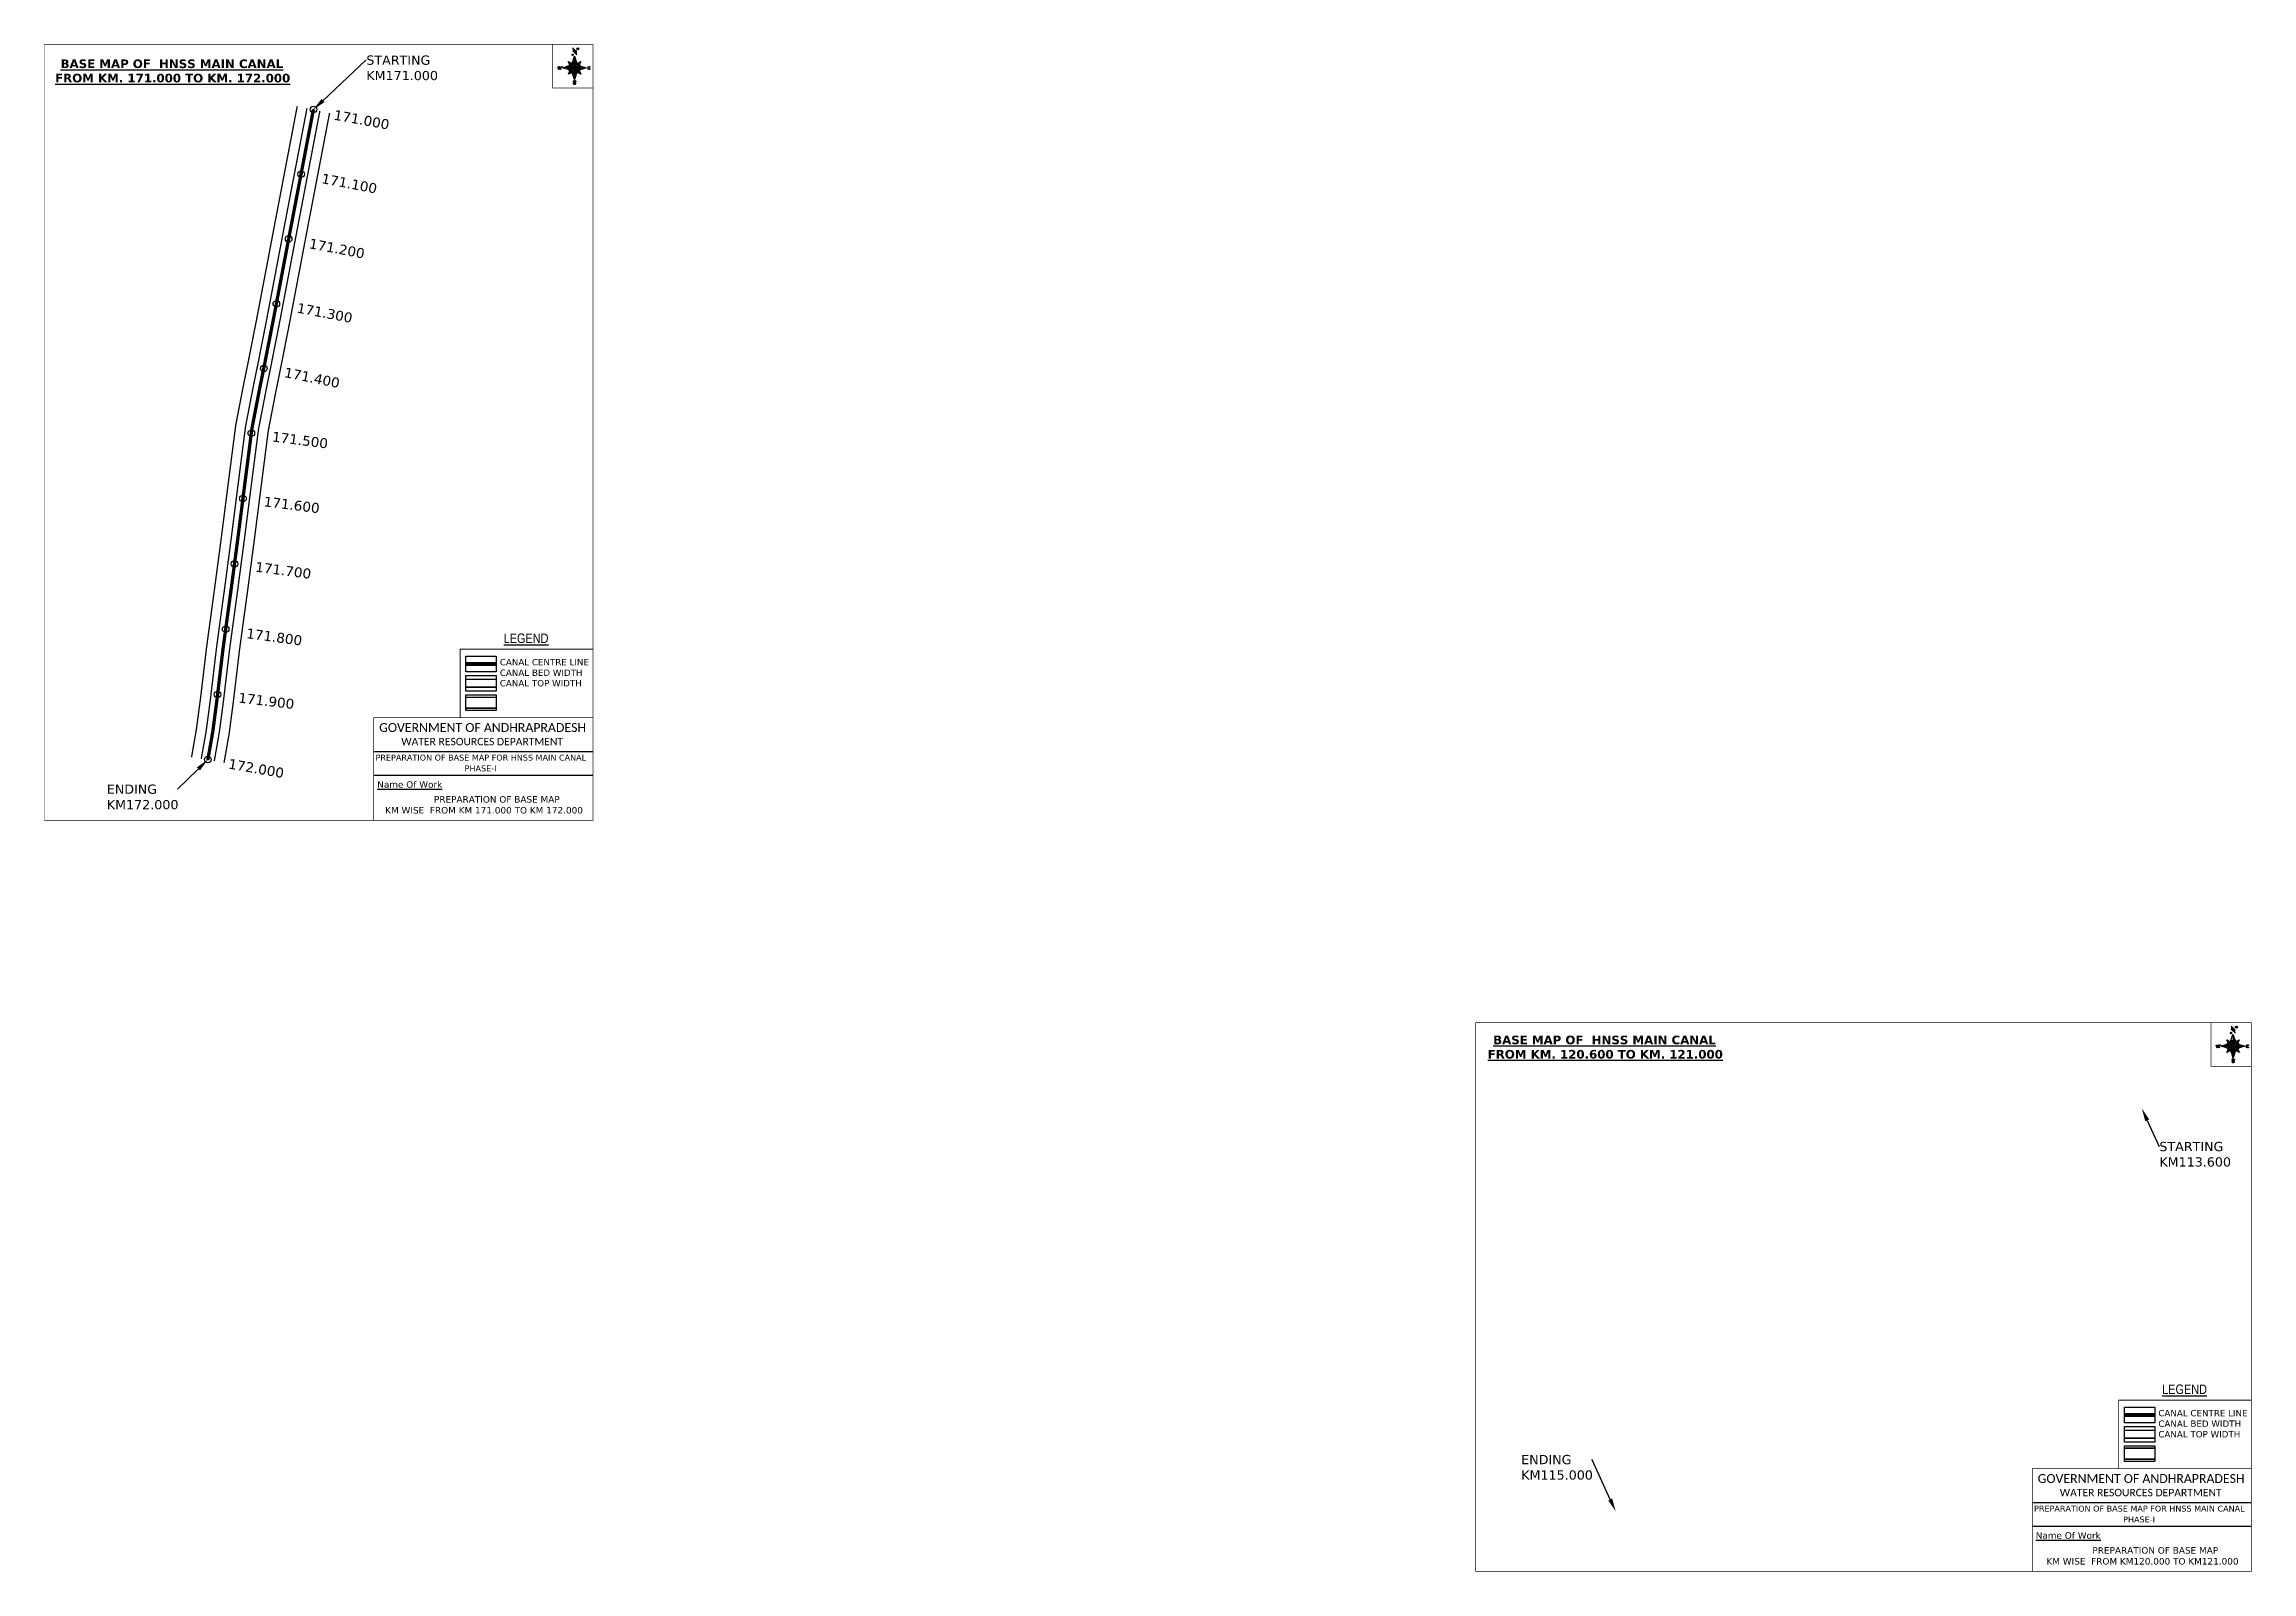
# Model space of a CAD drawing. Header units: inches. Extents: x 750581 to 753926, y 1660603 to 1662916.
import ezdxf
from ezdxf import colors
from ezdxf.entities.mleader import LeaderData, LeaderLine
from ezdxf.enums import TextEntityAlignment as Align
from ezdxf.math import Vec2, Vec3

# ---------------------------------------------------------------- set-up
doc = ezdxf.new("R2010")
doc.units = ezdxf.units.IN
doc.header["$MEASUREMENT"] = 0
doc.header["$PDMODE"] = 32
doc.header["$PDSIZE"] = 10
doc.linetypes.add('HIDDEN2', pattern=[0.1875, 0.125, -0.0625])
for name, color, linetype in [('AQUADUCT', 1, 'Continuous'), ('bord', 1, 'Continuous'), ('CANAL1', 1, 'Continuous'), ('CSMark', 72, 'Continuous'), ('DCBMS', 232, 'Continuous'), ('PAGE', 7, 'Continuous'), ('TEXT', 7, 'Continuous')]:
    doc.layers.add(name, color=color, linetype=linetype)
doc.styles.add('ARIALN', font='ARIALN_1.TTF')
doc.styles.get("Standard").update_dxf_attribs({"font": 'verdana_0.ttf'})
pattern_1 = [(267.297113149, (-8720374.938, 50637915.138), (10.5367255337, -0.497431438), [])]
pattern_2 = [(357.297113149, (-8720374.938, 50637915.138), (0.497431438, 10.5367255337), [])]

# ---------------------------------------------------------------- blocks, each defined once
blk = doc.blocks.new('*X16')
at = {"color": 0, "linetype": 'Continuous'}
for p, q in [((6321.6, 240.5), (6322.3, 241.2)), ((6321.6, 240.3), (6322.3, 241)), ((6321.6, 240.1), (6322.3, 240.8)), ((6321.6, 239.9), (6322.4, 240.7)), ((6321.6, 239.8), (6322.4, 240.6)), ((6321.6, 239.6), (6322.5, 240.5)), ((6321.6, 239.4), (6322.5, 240.3)), ((6321.6, 239.2), (6322.6, 240.2)), ((6321.7, 239.1), (6322.6, 240.1)), ((6321.8, 240.8), (6322.4, 241.4)), ((6321.8, 239), (6322.7, 240)), ((6321.8, 239), (6322.8, 239.9)), ((6321.9, 238.9), (6322.9, 239.8)), ((6322, 238.8), (6323, 239.7)), ((6322.1, 241.3), (6322.4, 241.6)), ((6322.1, 238.7), (6323.1, 239.6)), ((6322.2, 238.6), (6323.1, 239.6)), ((6322.3, 238.5), (6323.2, 239.5)), ((6322.4, 238.5), (6323.3, 239.4)), ((6322.5, 238.4), (6323.4, 239.3)), ((6322.7, 238.4), (6323.6, 239.3)), ((6322.8, 238.3), (6323.7, 239.2)), ((6322.9, 238.3), (6323.8, 239.1)), ((6323.1, 238.2), (6323.9, 239.1)), ((6323.2, 238.2), (6324, 239)), ((6323.3, 238.2), (6324.2, 239)), ((6323.5, 238.1), (6324.3, 238.9)), ((6323.7, 238.1), (6324.4, 238.9)), ((6323.8, 238.1), (6324.6, 238.8)), ((6324.1, 238.2), (6324.7, 238.8)), ((6324.3, 238.3), (6324.9, 238.8)), ((6324.6, 238.3), (6325.1, 238.8)), ((6324.8, 238.4), (6325.2, 238.8)), ((6325.1, 238.5), (6325.4, 238.8)), ((6325.4, 238.6), (6325.6, 238.8))]:
    blk.add_line(p, q, dxfattribs=at)
blk = doc.blocks.new('*X15')
at = {"color": 0, "linetype": 'Continuous'}
for p, q in [((6324.4, 240.3), (6324.5, 240.4)), ((6324.6, 240.3), (6324.8, 240.5)), ((6324.7, 240.2), (6325, 240.5)), ((6324.8, 240.2), (6325.2, 240.6)), ((6325, 240.1), (6325.5, 240.6)), ((6325.1, 240.1), (6325.6, 240.6)), ((6325.2, 240), (6325.8, 240.6)), ((6325.3, 240), (6326, 240.6)), ((6325.4, 239.9), (6326.1, 240.6)), ((6325.5, 239.8), (6326.2, 240.5)), ((6325.6, 239.8), (6326.3, 240.5)), ((6325.7, 239.7), (6326.5, 240.4)), ((6325.9, 239.6), (6326.6, 240.3)), ((6326, 239.5), (6326.7, 240.3)), ((6326, 239.4), (6326.8, 240.2)), ((6326.1, 239.3), (6327, 240.2)), ((6326.2, 239.3), (6327.1, 240.1)), ((6326.3, 239.2), (6327.1, 240)), ((6326.4, 239.1), (6327.2, 239.9)), ((6326.5, 239), (6327.3, 239.8)), ((6326.5, 238.9), (6327.4, 239.7)), ((6326.6, 238.8), (6327.5, 239.6)), ((6326.7, 238.7), (6327.5, 239.5)), ((6326.8, 238.6), (6327.6, 239.4)), ((6326.8, 238.5), (6327.7, 239.3)), ((6326.9, 238.3), (6327.8, 239.2)), ((6326.9, 238.2), (6327.9, 239.1)), ((6327, 238.1), (6327.8, 239)), ((6327, 237.9), (6327.8, 238.8)), ((6327, 237.8), (6327.8, 238.6)), ((6326.8, 236.5), (6327.4, 237)), ((6326.9, 236.8), (6327.6, 237.4)), ((6327, 237.6), (6327.8, 238.4)), ((6327, 237.4), (6327.8, 238.2)), ((6327, 237.3), (6327.8, 238)), ((6327, 237.1), (6327.8, 237.9))]:
    blk.add_line(p, q, dxfattribs=at)
blk = doc.blocks.new('H')
at = {"layer": 'bord', "extrusion": (0.000427885, 0.004792, 0.999988)}
h = blk.add_hatch(dxfattribs=at)
h.set_pattern_fill('LINE', color=8, scale=84.387686, angle=-92.7029, style=0)
h.set_pattern_definition(pattern_1)
h.paths.add_polyline_path([(-625, 665, -0.090992), (-615, 710), (-751, 671)])
h = blk.add_hatch(dxfattribs=at)
h.set_pattern_fill('LINE', color=8, scale=84.387686, angle=-2.7029, style=0)
h.set_pattern_definition(pattern_2)
h.paths.add_polyline_path([(-504, 533, -0.090992), (-549, 543), (-510, 406)])
h = blk.add_hatch(dxfattribs=at)
h.set_pattern_fill('LINE', color=8, scale=84.387686, angle=-2.7029, style=0)
h.set_pattern_definition(pattern_2)
h.paths.add_polyline_path([(-492, 786, -0.090992), (-448, 775), (-486, 912)])
h = blk.add_hatch(dxfattribs=at)
h.set_pattern_fill('LINE', color=8, scale=84.387686, angle=-92.7029, style=0)
h.set_pattern_definition(pattern_1)
h.paths.add_polyline_path([(-246, 647), (-372, 653, -0.090992), (-382, 609)])
for p, q in [((-519, 1020, -1217), (-435, 927, -1216)), ((-516, 1087, -1217), (-432, 994, -1217)), ((-865, 701, -1215), (-847, 638, -1215)), ((-847, 700, -1215), (-829, 637, -1215)), ((-829, 699, -1215), (-811, 636, -1215)), ((-829, 699, -1215), (-811, 698, -1215)), ((-811, 698, -1215), (-794, 635, -1215)), ((-752, 665, -1215), (-615, 704, -1215)), ((-752, 665, -1215), (-625, 659, -1215)), ((-619, 614, -1215), (-752, 665, -1215)), ((-639, 526, -1214), (-606, 585, -1215)), ((-639, 526, -1214), (-593, 568, -1215)), ((-577, 553, -1215), (-639, 526, -1214)), ((-627, 794, -1216), (-567, 760, -1216)), ((-627, 794, -1216), (-584, 747, -1215)), ((-599, 731, -1215), (-627, 794, -1216)), ((-511, 400, -1214), (-549, 537, -1214)), ((-538, 774, -1216), (-487, 906, -1216)), ((-460, 533, -1215), (-511, 400, -1214)), ((-505, 527, -1214), (-511, 400, -1214)), ((-487, 906, -1216), (-493, 780, -1216)), ((-487, 906, -1216), (-448, 769, -1216)), ((-371, 513, -1214), (-431, 546, -1215)), ((-421, 753, -1216), (-359, 781, -1216)), ((-371, 513, -1214), (-414, 560, -1215)), ((-359, 781, -1216), (-405, 739, -1216)), ((-399, 576, -1215), (-371, 513, -1214)), ((-359, 781, -1216), (-392, 721, -1215)), ((-246, 641, -1215), (-383, 603, -1215)), ((-379, 693, -1215), (-246, 641, -1215)), ((-373, 647, -1215), (-246, 641, -1215)), ((-213, 669, -1215), (-217, 601, -1215)), ((-197, 600, -1215), (-194, 668, -1215))]:
    blk.add_line(p, q, dxfattribs=at)
at = {"layer": 'bord', "color": 8, "linetype": 'ByBlock', "extrusion": (0.000427885, 0.004792, 0.999988)}
for p, q in [((-373, 647, -1215), (-625, 659, -1215)), ((-378, 616, -1215), (-623, 628, -1215)), ((-375, 679, -1215), (-620, 691, -1215)), ((-392, 585, -1215), (-611, 595, -1215)), ((-386, 711, -1215), (-605, 722, -1215)), ((-420, 555, -1215), (-587, 562, -1215)), ((-411, 744, -1216), (-578, 752, -1216)), ((-493, 780, -1216), (-505, 527, -1214))]:
    blk.add_line(p, q, dxfattribs=at)
at = {"layer": 'bord', "extrusion": (0.000427885, 0.004792, 0.999988), "elevation": -1212}
for points, const_width in [([(-530, 950, 1), (-520, 939, 1)], 14.8), ([(-414, 1073, 1), (-398, 1058, 1)], 22.3), ([(-776, 697, 1), (-769, 690, 1)], 8.9), ([(-180, 618, 1), (-173, 611, 1)], 9.79), ([(-178, 667, 1), (-171, 660, 1)], 9.79), ([(-525, 322, 1), (-533, 329, 1)], 11.1), ([(-490, 362, 1), (-498, 369, 1)], 11.1)]:
    blk.add_lwpolyline(points, format="xyb", close=True, dxfattribs=dict(at, const_width=const_width))
for points, const_width in [([(-522, 960), (-516, 1093)], 1.61), ([(-434, 933), (-428, 1066)], 1.61), ([(-870, 707), (-846, 706)], 0.642), ([(-829, 643), (-855, 644)], 0.642), ([(-829, 643), (-821, 678)], 0.642), ([(-811, 642), (-784, 641)], 0.642), ([(-793, 641), (-782, 694)], 0.642), ([(-177, 605), (-226, 607)], 0.706), ([(-223, 676), (-174, 673)], 0.706), ([(-195, 645), (-185, 644)], 0.706)]:
    blk.add_lwpolyline(points, dxfattribs=dict(at, const_width=const_width))
for points in [[(-537, 317), (-531, 310), (-520, 307), (-505, 307), (-494, 310), (-486, 318), (-487, 326), (-491, 333), (-494, 336), (-503, 341), (-522, 347), (-530, 352), (-534, 355), (-537, 363), (-537, 373), (-530, 381), (-520, 384), (-504, 384), (-493, 380), (-487, 373)], [(-522, 348), (-526, 354), (-528, 361), (-528, 371), (-526, 375), (-521, 381), (-515, 384)], [(-505, 307), (-499, 312), (-497, 319), (-497, 327), (-501, 335), (-509, 343)]]:
    blk.add_lwpolyline(points, dxfattribs=at)
at = {"layer": 'bord', "extrusion": (0.000427885, 0.004792, 0.999988)}
for centre, radius in [((-525, 944, -1212), 14.8), ((-406, 1065, -1212), 22.3), ((-773, 694, -1212), 8.9), ((-498, 659, -1212), 127), ((-177, 615, -1212), 9.79), ((-174, 663, -1212), 9.79), ((-529, 325, -1212), 11.1), ((-494, 365, -1212), 11.1)]:
    blk.add_circle(centre, radius, dxfattribs=at)
at = {"layer": 'bord', "color": 8, "linetype": 'ByBlock', "extrusion": (0.000427885, 0.004792, 0.999988)}
for centre, radius, start, end in [((-482, 658, -1212), 128, 94.9254, 259.6691), ((-437, 656, -1212), 141, 113.2864, 241.308), ((-316, 651, -1212), 222, 142.5892, 212.0053), ((-560, 662, -1212), 141, 293.2864, 61.308), ((-681, 668, -1212), 222, 322.5892, 32.0053), ((-515, 660, -1212), 128, 274.9254, 79.6691)]:
    blk.add_arc(centre, radius, start, end, dxfattribs=at)
at = {"layer": 'bord', "extrusion": (0.000427885, 0.004792, 0.999988)}
for points in [[(-516, 1093, -1212), (-431, 1000, -1212), (-519, 1026, -1212), (-434, 933, -1212)], [(-864, 707, -1212), (-846, 706, -1212), (-846, 644, -1212), (-829, 643, -1212)], [(-829, 705, -1212), (-811, 704, -1212), (-811, 642, -1212), (-793, 641, -1212)], [(-193, 674, -1212), (-197, 606, -1212), (-213, 675, -1212), (-216, 607, -1212)]]:
    blk.add_solid(points, dxfattribs=at)
at = {"layer": 'bord', "extrusion": (0.000427885, 0.004792, 0.999988), "xscale": 7.977342409717546, "yscale": 7.977342408231451, "zscale": 7.977342408476333, "rotation": 138.0840426661453}
for name, p in [('*X15', (38301, -31929, -1212)), ('*X16', (38314, -31951, -1212))]:
    blk.add_blockref(name, p, dxfattribs=at)

msp = doc.modelspace()

# ---------------------------------------------------------------- linework, layer by layer
at = {"color": 3}
for p in [(750989.4, 1662817.4), (750970.7, 1662719.4), (750951.9, 1662621.4), (750933.3, 1662523.3), (750914.2, 1662425.4), (750895.4, 1662327.4), (750882.7, 1662228.4), (750869.9, 1662129.4), (750856.5, 1662030.5), (750844.3, 1661931.5), (750829.5, 1661832.8)]:
    msp.add_point(p, dxfattribs=at)
at = {"layer": 'CANAL1', "color": 200, "const_width": 2}
for points in [[(750965, 1662822.6), (750964.4, 1662819.7), (750931.2, 1662646), (750904.4, 1662504.9), (750891.1, 1662437.3), (750883.3, 1662399.2), (750871.7, 1662339.1), (750859.4, 1662243.5), (750850.4, 1662172.9), (750839.8, 1662092.8), (750827.8, 1662004.7), (750818.5, 1661926.5), (750812.2, 1661879.2), (750804.8, 1661836.5)], [(751013.9, 1662812.3), (751013.6, 1662810.5), (750980.3, 1662636.7), (750953.5, 1662495.4), (750940.1, 1662427.5), (750932.4, 1662389.5), (750921.1, 1662331.2), (750909, 1662237.1), (750900, 1662166.4), (750889.4, 1662086.2), (750877.4, 1661998.4), (750868.1, 1661920.3), (750861.7, 1661871.6), (750854, 1661827.9)]]:
    msp.add_lwpolyline(points, dxfattribs=at)
at = {"layer": 'CANAL1', "color": 5, "const_width": 2}
for points in [[(750979.7, 1662819.5), (750979.2, 1662816.9), (750945.9, 1662643.2), (750919.1, 1662502), (750905.8, 1662434.4), (750898, 1662396.3), (750886.5, 1662336.8), (750874.3, 1662241.6), (750865.3, 1662170.9), (750854.7, 1662090.8), (750842.7, 1662002.8), (750833.4, 1661924.6), (750827.1, 1661876.9), (750819.5, 1661833.9)], [(750839.2, 1661830.5), (750846.8, 1661873.8), (750853.2, 1661922.1), (750862.5, 1662000.3), (750874.5, 1662088.2), (750885.1, 1662168.4), (750894.1, 1662239), (750906.3, 1662333.6), (750917.7, 1662392.4), (750925.4, 1662430.5), (750938.8, 1662498.2), (750965.6, 1662639.5), (750998.8, 1662813.2), (750999.2, 1662815.4)]]:
    msp.add_lwpolyline(points, dxfattribs=at)
at = {"layer": 'CANAL1', "color": 1, "linetype": 'HIDDEN2', "ltscale": 100, "const_width": 5}
msp.add_lwpolyline([(750989.4, 1662817.5), (750989, 1662815.1), (750955.7, 1662641.4), (750928.9, 1662500.1), (750915.6, 1662432.4), (750907.9, 1662394.4), (750896.4, 1662335.2), (750884.2, 1662240.3), (750875.2, 1662169.6), (750864.6, 1662089.5), (750852.6, 1662001.6), (750843.3, 1661923.4), (750837, 1661875.4), (750829.4, 1661832.2)], dxfattribs=at)
at = {"layer": 'CANAL1', "color": 1, "linetype": 'HIDDEN2', "ltscale": 100, "const_width": 6, "elevation": -0.4}
for points in [[(751266.5, 1661977.7), (751220.5, 1661977.7)], [(753779.4, 1660840.2), (753733.4, 1660840.2)]]:
    msp.add_lwpolyline(points, dxfattribs=at)
at = {"layer": 'CANAL1', "color": 5, "const_width": 2.4, "elevation": -0.4}
for points in [[(751266.5, 1661954.4), (751220.5, 1661954.4)], [(751266.5, 1661942.4), (751220.5, 1661942.4)], [(753779.4, 1660816.9), (753733.4, 1660816.9)], [(753779.4, 1660804.9), (753733.4, 1660804.9)]]:
    msp.add_lwpolyline(points, dxfattribs=at)
at = {"layer": 'CANAL1', "color": 200, "const_width": 2.4, "elevation": -0.4}
for points in [[(751266.5, 1661927.2), (751220.5, 1661927.2)], [(751266.5, 1661910.7), (751220.5, 1661910.7)], [(753779.4, 1660789.7), (753733.4, 1660789.7)], [(753779.4, 1660773.2), (753733.4, 1660773.2)]]:
    msp.add_lwpolyline(points, dxfattribs=at)
at = {"layer": 'PAGE', "const_width": 1}
for points in [[(750582, 1662916), (750582, 1661740.7), (751413, 1661740.7), (751413, 1662916), (750582, 1662916)], [(752750.6, 1660603.2), (753925.8, 1660603.2), (753925.8, 1661434.2), (752750.6, 1661434.2), (752750.6, 1660603.2)]]:
    msp.add_lwpolyline(points, dxfattribs=at)
at = {"layer": 'PAGE'}
for points, const_width in [([(751413, 1662916), (751351.9, 1662916), (751351.9, 1662850.2), (751413, 1662850.2)], 1), ([(751413, 1661896.3), (751211.7, 1661896.3), (751211.7, 1662000.1), (751413, 1662000.1)], 1.2), ([(751080.8, 1661896.3), (751413, 1661896.3), (751413, 1661740.7), (751080.8, 1661740.7)], 1.2), ([(753925.8, 1661434.2), (753864.7, 1661434.2), (753864.7, 1661368.4), (753925.8, 1661368.4)], 1), ([(753925.8, 1660758.8), (753724.6, 1660758.8), (753724.6, 1660862.6), (753925.8, 1660862.6)], 1.2), ([(753593.7, 1660758.8), (753925.8, 1660758.8), (753925.8, 1660603.2), (753593.7, 1660603.2)], 1.2)]:
    msp.add_lwpolyline(points, close=True, dxfattribs=dict(at, const_width=const_width))
at = {"layer": 'PAGE', "elevation": -0.4}
for points in [[(751220.5, 1661989.5), (751266.5, 1661989.5), (751266.5, 1661966), (751220.5, 1661966)], [(751220.5, 1661960.2), (751266.5, 1661960.2), (751266.5, 1661936.7), (751220.5, 1661936.7)], [(751220.5, 1661930.9), (751266.5, 1661930.9), (751266.5, 1661907.4), (751220.5, 1661907.4)], [(753733.4, 1660851.9), (753779.4, 1660851.9), (753779.4, 1660828.4), (753733.4, 1660828.4)], [(753733.4, 1660822.7), (753779.4, 1660822.7), (753779.4, 1660799.2), (753733.4, 1660799.2)], [(753733.4, 1660793.4), (753779.4, 1660793.4), (753779.4, 1660769.9), (753733.4, 1660769.9)]]:
    msp.add_lwpolyline(points, close=True, dxfattribs=at)
at = {"layer": 'PAGE'}
for points in [[(751080.8, 1661845.3), (751413, 1661845.3)], [(751080.8, 1661809), (751413, 1661809)], [(753593.7, 1660707.8), (753925.8, 1660707.8)], [(753593.7, 1660671.5), (753925.8, 1660671.5)]]:
    msp.add_lwpolyline(points, dxfattribs=at)

# ---------------------------------------------------------------- block references
at = {"layer": 'AQUADUCT', "color": 1, "xscale": 0.0703495379661093, "yscale": 0.07034953800030053, "zscale": 0.07034953795990817, "rotation": 3.078330607406165}
for p in [(751422.6, 1662836.6, 85.4), (753935.5, 1661354.8, 85.4)]:
    msp.add_blockref('H', p, dxfattribs=at)

# ---------------------------------------------------------------- texts
at = {"layer": 'CSMark', "color": 1}
for s, rotation, p in [('171.000', 349.6439, (751020.6, 1662809.7)), ('171.100', 349.1536, (751002.1, 1662713.5)), ('171.200', 349.2573, (750983.3, 1662614.9)), ('171.300', 349.2573, (750964.8, 1662517.4)), ('171.400', 348.4662, (750945.7, 1662419.8)), ('171.500', 352.6654, (750927, 1662322.3)), ('171.600', 352.7249, (750914.4, 1662224.1)), ('171.700', 352.4785, (750901.6, 1662125.1)), ('171.800', 352.2288, (750888, 1662024.4)), ('171.900', 353.2297, (750875.9, 1661926.8)), ('172.000', 350.0273, (750860.9, 1661826.9))]:
    msp.add_text(s, height=15, rotation=rotation, dxfattribs=at).set_placement(p, align=Align.MIDDLE_LEFT)
at = {"layer": 'PAGE', "extrusion": (0.000201441, 0.004807, 0.999988), "style": 'ARIALN'}
for p in [(751311.6, 1661996.7, 8140.4), (753824.5, 1660859.2, 8135.4)]:
    msp.add_text('%%ULEGEND', height=14.4, rotation=359.9999, dxfattribs=at).set_placement(p, align=Align.MIDDLE)
at = {"layer": 'PAGE', "extrusion": (0.000201441, 0.004807, 0.999988)}
for s, height, p in [('PREPARATION OF BASE MAP FOR HNSS MAIN CANAL', 8.878, (751083.5, 1661811.5, 8139.4)), ('%%UName Of Work', 9.822, (751086.1, 1661770.3, 8138.1)), ('PREPARATION OF BASE MAP FOR HNSS MAIN CANAL', 8.878, (753596.4, 1660674, 8134.5)), ('%%UName Of Work', 9.822, (753599, 1660632.8, 8133.1))]:
    msp.add_text(s, height=height, rotation=359.9999, dxfattribs=at).set_placement(p)
for s, height, p in [('PHASE-I', 8.88, (751242.6, 1661799.6, 8139.4)), ('PREPARATION OF BASE MAP', 9.822, (751267.3, 1661752.7, 8138.2)), ('KM WISE  FROM KM 171.000 TO KM 172.000', 9.822, (751248, 1661736.2, 8138.2)), ('PHASE-I', 8.88, (753755.5, 1660662, 8134.4)), ('PREPARATION OF BASE MAP', 9.822, (753780.1, 1660615.2, 8133.2)), ('KM WISE  FROM KM120.000 TO KM121.000', 9.822, (753760.8, 1660598.6, 8133.2))]:
    msp.add_text(s, height=height, rotation=359.9999, dxfattribs=at).set_placement(p, align=Align.MIDDLE_CENTER)
at = {"layer": 'PAGE', "extrusion": (0.000201441, 0.004807, 0.999988), "attachment_point": 1, "text_direction": (1, -1e-06, -0.000201)}
for s, insert, char_height, width in [('CANAL CENTRE LINE CANAL BED WIDTH {\\H2.3741x; }CANAL TOP WIDTH{\\H1.9188x; }', (751271.9, 1661985.3, -0.4), 9.6, 168.926), ('\\pi3.5885;{\\fCalibri|b0|i0|c0|p34;\\H1.3333x;GOVERNMENT OF ANDHRAPRADESH\\P\\pi37.073;\\H0.83998x;WATER RESOURCES DEPARTMENT}', (751085.5, 1661888.1, -1.3), 10.059, 321.276), ('CANAL CENTRE LINE CANAL BED WIDTH {\\H2.3741x; }CANAL TOP WIDTH{\\H1.9188x; }', (753784.8, 1660847.8, -0.4), 9.6, 168.926), ('\\pi3.5885;{\\fCalibri|b0|i0|c0|p34;\\H1.3333x;GOVERNMENT OF ANDHRAPRADESH\\P\\pi37.073;\\H0.83998x;WATER RESOURCES DEPARTMENT}', (753598.4, 1660750.6, -1.3), 10.059, 321.276)]:
    msp.add_mtext(s, dxfattribs=dict(at, insert=insert, char_height=char_height, width=width))
at = {"layer": 'TEXT', "color": 1, "char_height": 13, "width": 379.826, "attachment_point": 1}
for s, insert in [('\\pi21.755;{\\fVerdana|b1|i0|c0|p34;\\LBASE MAP OF  HNSS MAIN CANAL \\P\\pi13.452;FROM KM. 171.000 TO KM. 172.000}', (750584.6, 1662893.3)), ('\\pi21.755;{\\fVerdana|b1|i0|c0|p34;\\LBASE MAP OF  HNSS MAIN CANAL \\P\\pi13.452;FROM KM. 120.600 TO KM. 121.000}', (752755.2, 1661414.7))]:
    msp.add_mtext(s, dxfattribs=dict(at, insert=insert))

# ---------------------------------------------------------------- leaders
at = {"layer": 'DCBMS', "color": 5}
ml = msp.add_multileader_mtext('Standard', dxfattribs=at)
ml.set_content('STARTING\\PKM171.000', color=5)
ml.set_leader_properties()
ml.build(insert=Vec2(0, 0))
ml.multileader.update_dxf_attribs({"dogleg_length": 0.36, "arrow_head_size": 20})
ctx = ml.context
ctx.base_point, ctx.char_height, ctx.arrow_head_size, ctx.landing_gap_size, ctx.plane_origin = Vec3(751069.5, 1662892.2), 14, 20, 0.09, Vec3(751274.7, 1662902.2)
notes = []
notes.append((ctx, [(1, (1, 1, 0), (751069.1, 1662892.2), (1, 0), 0.36, [(0, [(750989.4, 1662817.5)], 0, [])])]))
ctx.mtext.insert, ctx.mtext.flow_direction = Vec3(751069.6, 1662899.3), 5
ml = msp.add_multileader_mtext('Standard', dxfattribs=at)
ml.set_content('ENDING \\PKM172.000', color=5)
ml.set_leader_properties()
ml.build(insert=Vec2(0, 0))
ml.multileader.update_dxf_attribs({"dogleg_length": 0.36, "arrow_head_size": 20})
ctx = ml.context
ctx.base_point, ctx.char_height, ctx.arrow_head_size, ctx.landing_gap_size, ctx.plane_origin = Vec3(750676.3, 1661787.9), 14, 20, 0.09, Vec3(750859.3, 1661808.2)
notes.append((ctx, [(0, (1, 1, 0), (750783.7, 1661787.9), (-1, 0), 0.36, [(0, [(750829.5, 1661832.8)], 0, [])])]))
ctx.mtext.insert, ctx.mtext.width, ctx.mtext.flow_direction = Vec3(750676.4, 1661795), 108.896, 5
ml = msp.add_multileader_mtext('Standard', dxfattribs=at)
ml.set_content('STARTING\\PKM113.600', color=5)
ml.set_leader_properties()
ml.build(insert=Vec2(0, 0))
ml.multileader.update_dxf_attribs({"dogleg_length": 0.36, "arrow_head_size": 20})
ctx = ml.context
ctx.base_point, ctx.char_height, ctx.arrow_head_size, ctx.landing_gap_size, ctx.plane_origin = Vec3(753786.2, 1661246.6), 14, 20, 0.09, Vec3(753933.2, 1661310.9)
notes.append((ctx, [(1, (1, 1, 0), (753785.9, 1661246.6), (1, 0), 0.36, [(0, [(753759.7, 1661304.6)], 0, [])])]))
ctx.mtext.insert, ctx.mtext.flow_direction = Vec3(753786.3, 1661253.8), 5
ml = msp.add_multileader_mtext('Standard', dxfattribs=at)
ml.set_content('ENDING \\PKM115.000', color=5)
ml.set_leader_properties()
ml.build(insert=Vec2(0, 0))
ml.multileader.update_dxf_attribs({"dogleg_length": 0.36, "arrow_head_size": 20})
ctx = ml.context
ctx.base_point, ctx.char_height, ctx.arrow_head_size, ctx.landing_gap_size, ctx.plane_origin = Vec3(752819.3, 1660772.4), 14, 20, 0.09, Vec3(752962.6, 1660694.1)
notes.append((ctx, [(0, (1, 1, 0), (752926.7, 1660772.4), (-1, 0), 0.36, [(0, [(752962.6, 1660694.1)], 0, [])])]))
ctx.mtext.insert, ctx.mtext.width, ctx.mtext.flow_direction = Vec3(752819.4, 1660779.6), 108.896, 5
for ctx, leaders in notes:
    for number, flags, end, landing, length, lines in leaders:
        leader = LeaderData()
        leader.index, (leader.has_last_leader_line, leader.has_dogleg_vector, leader.attachment_direction) = number, flags
        leader.last_leader_point, leader.dogleg_vector, leader.dogleg_length = Vec3(end), Vec3(landing), length
        for number, points, colour, breaks in lines:
            line = LeaderLine()
            line.index, line.vertices, line.color, line.breaks = number, Vec3.list(points), colors.encode_raw_color(colour), breaks
            leader.lines.append(line)
        ctx.leaders.append(leader)

doc.saveas('drawing.dxf')
